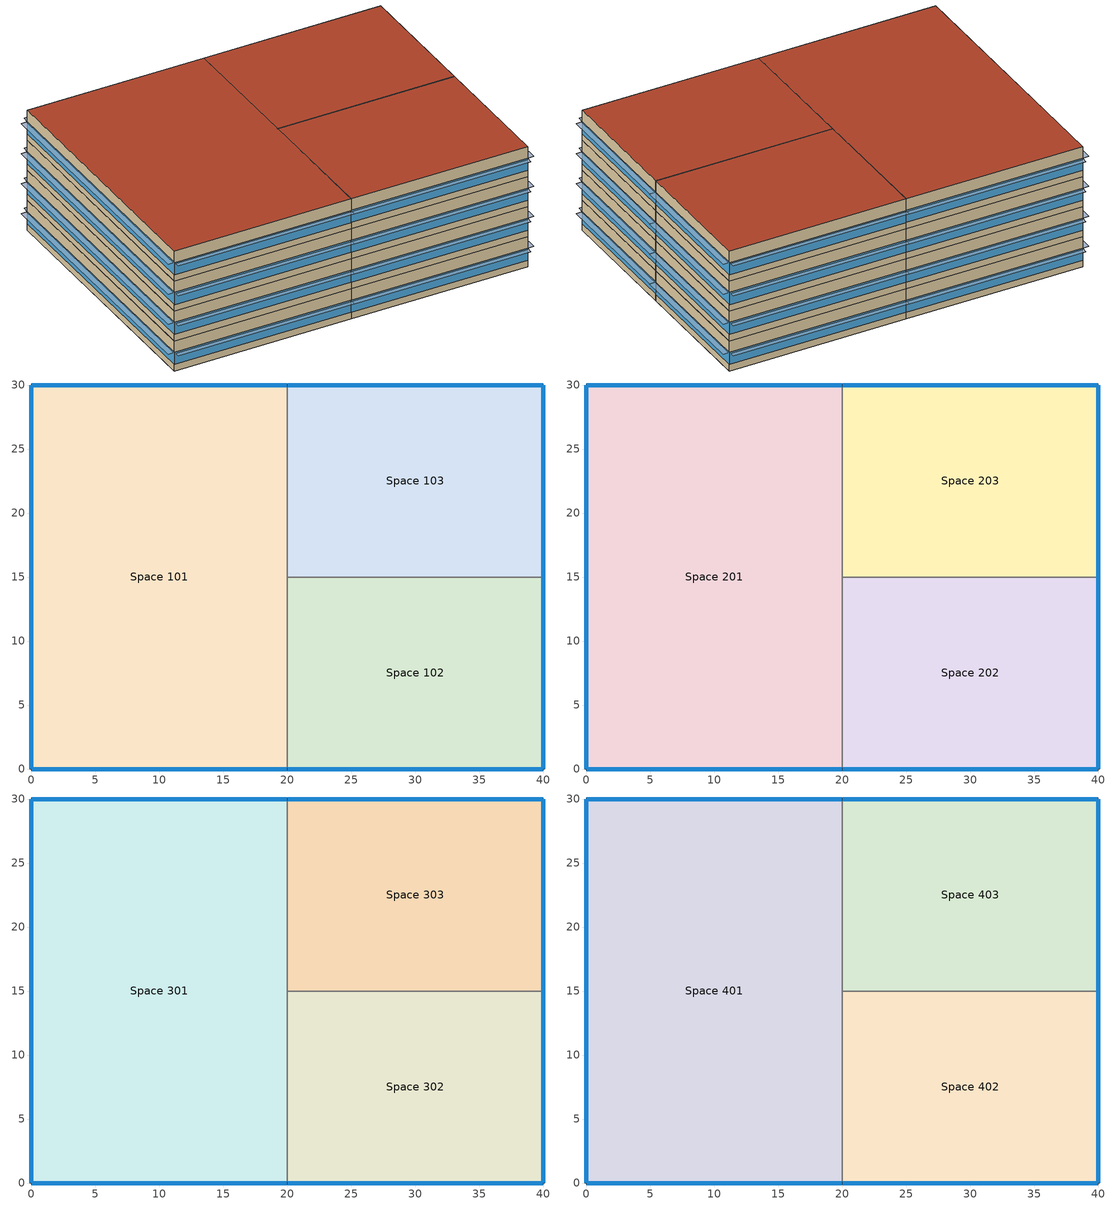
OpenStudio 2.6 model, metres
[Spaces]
Space 101
 floor ground: 20,30 20,0 0,0 0,30 z0
 wall outside: 20,30 0,30 0,0 20,0 z0:3.5
 wall to Space 103: 20,15 20,30 z0:3.5
 wall to Space 102: 20,0 20,15 z0:3.5
 window: 19.97,30 0.03,30 / 0.03,0 19.97,0 / 0,29.97 0,0.03 z0.76:2.16
Space 102
 floor ground: 40,15 40,0 20,0 20,15 z0
 wall outside: 20,0 40,0 40,15 z0:3.5
 wall to Space 103: 40,15 20,15 z0:3.5
 window: 20.03,0 39.97,0 / 40,0.03 40,14.97 z0.76:2.16
Space 103
 floor ground: 40,30 40,15 20,15 20,30 z0
 wall outside: 40,15 40,30 20,30 z0:3.5
 window: 40,15.03 40,29.97 / 39.97,30 20.03,30 z0.76:2.16
Space 201
 floor to Space 101: 20,30 20,0 0,0 0,30 z3.5
 wall outside: 20,30 0,30 0,0 20,0 z3.5:7
 wall to Space 203: 20,15 20,30 z3.5:7
 wall to Space 202: 20,0 20,15 z3.5:7
 window: 0,29.97 0,0.03 / 19.97,30 0.03,30 / 0.03,0 19.97,0 z4.26:5.66
Space 202
 floor to Space 102: 40,15 40,0 20,0 20,15 z3.5
 wall outside: 20,0 40,0 40,15 z3.5:7
 wall to Space 203: 40,15 20,15 z3.5:7
 window: 20.03,0 39.97,0 / 40,0.03 40,14.97 z4.26:5.66
Space 203
 floor to Space 103: 40,30 40,15 20,15 20,30 z3.5
 wall outside: 40,15 40,30 20,30 z3.5:7
 window: 39.97,30 20.03,30 / 40,15.03 40,29.97 z4.26:5.66
Space 301
 floor to Space 201: 20,30 20,0 0,0 0,30 z7
 wall outside: 20,30 0,30 0,0 20,0 z7:10.5
 wall to Space 303: 20,15 20,30 z7:10.5
 wall to Space 302: 20,0 20,15 z7:10.5
 window: 0.03,0 19.97,0 / 0,29.97 0,0.03 / 19.97,30 0.03,30 z7.76:9.16
Space 302
 floor to Space 202: 40,15 40,0 20,0 20,15 z7
 wall outside: 20,0 40,0 40,15 z7:10.5
 wall to Space 303: 40,15 20,15 z7:10.5
 window: 40,0.03 40,14.97 / 20.03,0 39.97,0 z7.76:9.16
Space 303
 floor to Space 203: 40,30 40,15 20,15 20,30 z7
 wall outside: 40,15 40,30 20,30 z7:10.5
 window: 39.97,30 20.03,30 / 40,15.03 40,29.97 z7.76:9.16
Space 401
 floor to Space 301: 20,30 20,0 0,0 0,30 z10.5
 wall outside: 20,30 0,30 0,0 20,0 z10.5:14
 wall to Space 403: 20,15 20,30 z10.5:14
 wall to Space 402: 20,0 20,15 z10.5:14
 window: 19.97,30 0.03,30 / 0.03,0 19.97,0 / 0,29.97 0,0.03 z11.26:12.66
 roof outside: 20,0 20,30 0,30 0,0 z14
Space 402
 floor to Space 302: 40,15 40,0 20,0 20,15 z10.5
 wall outside: 20,0 40,0 40,15 z10.5:14
 wall to Space 403: 40,15 20,15 z10.5:14
 window: 20.03,0 39.97,0 / 40,0.03 40,14.97 z11.26:12.66
 roof outside: 40,0 40,15 20,15 20,0 z14
Space 403
 floor to Space 303: 40,30 40,15 20,15 20,30 z10.5
 wall outside: 40,15 40,30 20,30 z10.5:14
 window: 40,15.03 40,29.97 / 39.97,30 20.03,30 z11.26:12.66
 roof outside: 40,15 40,30 20,30 20,15 z14
shading: 39.97,-0.7 39.97,0 20.03,0 20.03,-0.7 z12.66; 0,0.03 0,29.97 -0.7,29.97 -0.7,0.03 z2.16; 39.97,-0.7 39.97,0 20.03,0 20.03,-0.7 z5.66; 39.97,-0.7 39.97,0 20.03,0 20.03,-0.7 z2.16; 40.7,0.03 40.7,14.97 40,14.97 40,0.03 z9.16; 40.7,0.03 40.7,14.97 40,14.97 40,0.03 z12.66; 19.97,-0.7 19.97,0 0.03,0 0.03,-0.7 z2.16; 19.97,-0.7 19.97,0 0.03,0 0.03,-0.7 z9.16; 19.97,30 19.97,30.7 0.03,30.7 0.03,30 z2.16; 40.7,0.03 40.7,14.97 40,14.97 40,0.03 z2.16; 39.97,30 39.97,30.7 20.03,30.7 20.03,30 z5.66; 19.97,30 19.97,30.7 0.03,30.7 0.03,30 z12.66; 39.97,30 39.97,30.7 20.03,30.7 20.03,30 z12.66; 40.7,15.03 40.7,29.97 40,29.97 40,15.03 z5.66; 40.7,0.03 40.7,14.97 40,14.97 40,0.03 z5.66; 19.97,-0.7 19.97,0 0.03,0 0.03,-0.7 z12.66; 40.7,15.03 40.7,29.97 40,29.97 40,15.03 z2.16; 39.97,30 39.97,30.7 20.03,30.7 20.03,30 z9.16; 39.97,30 39.97,30.7 20.03,30.7 20.03,30 z2.16; 0,0.03 0,29.97 -0.7,29.97 -0.7,0.03 z5.66; 19.97,30 19.97,30.7 0.03,30.7 0.03,30 z5.66; 19.97,-0.7 19.97,0 0.03,0 0.03,-0.7 z5.66; 0,0.03 0,29.97 -0.7,29.97 -0.7,0.03 z12.66; 0,0.03 0,29.97 -0.7,29.97 -0.7,0.03 z9.16; 40.7,15.03 40.7,29.97 40,29.97 40,15.03 z9.16; 19.97,30 19.97,30.7 0.03,30.7 0.03,30 z9.16; 39.97,-0.7 39.97,0 20.03,0 20.03,-0.7 z9.16; 40.7,15.03 40.7,29.97 40,29.97 40,15.03 z12.66
[Building]
Building 1: Space Type=189.1-2009 - Office - OpenOffice - CZ4-8; Default Construction Set=189.1-2009 - CZ5 - Office
[Site]
MILAN: Latitude {deg}=45.62; Longitude {deg}=8.73; Time Zone {hr}=1; Elevation {m}=211
[ClimateZones]
Climate Zone Institution Name 1=ASHRAE; Climate Zone Document Name 1=ANSI/ASHRAE Standard 169; Climate Zone Document Year 1=2006; Climate Zone Institution Name 2=CEC; Climate Zone Document Name 2=California Climate Zone Descriptions; Climate Zone Document Year 2=1995
[SizingPeriod:DesignDay] Barometric Pressure {Pa}=98816; Sky Clearness=0; Rain Indicator=0; Snow Indicator=0; Day of Month=21; Daylight Saving Time Indicator=0; Dry-Bulb Temperature Range Modifier Type=DefaultMultipliers
Name | Maximum Dry-Bulb Temperature {C} | Daily Dry-Bulb Temperature Range {deltaC} | Humidity Indicating Conditions at Maximum Dry-Bulb | Wind Speed {m/s} | Wind Direction {deg} | Month | Day Type | Humidity Indicating Type | Solar Model Indicator | ASHRAE Taub | ASHRAE Taud
MILAN Ann Htg 99.6% Condns DB | -9.1 | 0 | -9.1 | 0.2 | 0 | 1 | WinterDesignDay | Wetbulb | ASHRAEClearSky
MILAN Ann Hum_n 99.6% Condns DP=>MCDB | -0.8 | 0 | -14.6 | 0.2 | 0 | 1 | WinterDesignDay | Dewpoint | ASHRAEClearSky
MILAN Ann Htg Wind 99.6% Condns WS=>MCDB | 7.2 | 0 | 7.2 | 9.9 | 0 | 1 | WinterDesignDay | Wetbulb | ASHRAEClearSky
MILAN Ann Clg .4% Condns DB=>MWB | 31.9 | 12 | 22.4 | 2 | 240 | 7 | SummerDesignDay | Wetbulb | ASHRAETau | 0.488 | 1.889
MILAN Ann Clg .4% Condns WB=>MDB | 29.5 | 12 | 24.3 | 2 | 240 | 7 | SummerDesignDay | Wetbulb | ASHRAETau | 0.488 | 1.889
MILAN Ann Clg .4% Condns DP=>MDB | 27.5 | 12 | 22.9 | 2 | 240 | 7 | SummerDesignDay | Dewpoint | ASHRAETau | 0.488 | 1.889
MILAN Ann Clg .4% Condns Enth=>MDB | 29.3 | 12 | 74500 | 2 | 240 | 7 | SummerDesignDay | Enthalpy | ASHRAETau | 0.488 | 1.889
[DefaultConstructionSet] Interior Partition Construction=Interior Partition
Name | Default Exterior Surface Constructions | Default Interior Surface Constructions | Default Ground Contact Surface Constructions | Default Exterior SubSurface Constructions | Default Interior SubSurface Constructions
189.1-2009 - CZ1 - Office | Default Surface Constructions 1 | Default Surface Constructions 2 | Default Surface Constructions 3 | Default Sub Surface Constructions 1 | Default Sub Surface Constructions 2
189.1-2009 - CZ5 - Office | Default Surface Constructions 13 | Default Surface Constructions 14 | Default Surface Constructions 15 | Default Sub Surface Constructions 9 | Default Sub Surface Constructions 10
[DefaultSurfaceConstructions]
Name | Floor Construction | Wall Construction | Roof Ceiling Construction
Default Surface Constructions 1 | ExtSlabCarpet 4in ClimateZone 1-8 | ASHRAE 189.1-2009 ExtWall Mass ClimateZone 1 | ASHRAE 189.1-2009 ExtRoof IEAD ClimateZone 1
Default Surface Constructions 2; Default Surface Constructions 14 | Interior Floor | Interior Wall | Interior Ceiling
Default Surface Constructions 3; Default Surface Constructions 15 | ExtSlabCarpet 4in ClimateZone 1-8 | ExtSlabCarpet 4in ClimateZone 1-8 | ExtSlabCarpet 4in ClimateZone 1-8
Default Surface Constructions 13 | ExtSlabCarpet 4in ClimateZone 1-8 | ASHRAE 189.1-2009 ExtWall Mass ClimateZone 5 | ASHRAE 189.1-2009 ExtRoof IEAD ClimateZone 2-5
[Construction]
ExtSlabCarpet 4in ClimateZone 1-8: MAT-CC05 4 HW CONCRETE, CP02 CARPET PAD
ASHRAE 189.1-2009 ExtWall Mass ClimateZone 1: 1IN Stucco, 8IN Concrete HW, Wall Insulation [31], 1/2IN Gypsum
ASHRAE 189.1-2009 ExtRoof IEAD ClimateZone 1: Roof Membrane, Roof Insulation [18], Metal Decking
Interior Floor: F16 Acoustic tile, F05 Ceiling air space resistance, M11 100mm lightweight concrete
Interior Wall: G01a 19mm gypsum board, F04 Wall air space resistance, G01a 19mm gypsum board
Interior Ceiling: M11 100mm lightweight concrete, F05 Ceiling air space resistance, F16 Acoustic tile
ASHRAE 189.1-2009 ExtWindow ClimateZone 1: Theoretical Glass [167]
Exterior Door: F08 Metal surface, I01 25mm insulation board
Interior Window: Clear 3mm
Interior Door; Interior Partition: G05 25mm wood
ASHRAE 189.1-2009 ExtRoof IEAD ClimateZone 2-5: Roof Membrane, Roof Insulation [21], Metal Decking
ASHRAE 189.1-2009 ExtWindow ClimateZone 4-5: Theoretical Glass [207]
ASHRAE 189.1-2009 ExtWall Mass ClimateZone 5: 1IN Stucco, 8IN Concrete HW, Wall Insulation [40], 1/2IN Gypsum
[Material] Thermal Absorptance=0.9
Name | Roughness | Thickness {m} | Conductivity {W/m-K} | Density {kg/m3} | Specific Heat {J/kg-K} | Solar Absorptance | Visible Absorptance
MAT-CC05 4 HW CONCRETE | Rough | 0.1016 | 1.311 | 2240 | 836.8 | 0.85 | 0.85
1IN Stucco | Smooth | 0.0253 | 0.6918 | 1858 | 837 | 0.92 | 0.92
8IN Concrete HW | MediumRough | 0.2033 | 1.7296 | 2243 | 837 | 0.65 | 0.65
Wall Insulation [31] | MediumRough | 0.0337 | 0.0432 | 91 | 837 | 0.5 | 0.5
1/2IN Gypsum | Smooth | 0.0127 | 0.16 | 784.9 | 830 | 0.4 | 0.4
Roof Membrane | VeryRough | 0.0095 | 0.16 | 1121.29 | 1460 | 0.7 | 0.7
Roof Insulation [18] | MediumRough | 0.1693 | 0.049 | 265 | 836.8 | 0.7 | 0.7
Metal Decking | MediumSmooth | 0.0015 | 45.006 | 7680 | 418.4 | 0.6 | 0.6
F16 Acoustic tile | MediumSmooth | 0.0191 | 0.06 | 368 | 590 | 0.3 | 0.3
M11 100mm lightweight concrete | MediumRough | 0.1016 | 0.53 | 1280 | 840 | 0.5 | 0.5
G01a 19mm gypsum board | MediumSmooth | 0.019 | 0.16 | 800 | 1090 | 0.4 | 0.4
F08 Metal surface | Smooth | 0.0008 | 45.28 | 7824 | 500 | 0.7 | 0.7
I01 25mm insulation board | MediumRough | 0.0254 | 0.03 | 43 | 1210 | 0.6 | 0.6
G05 25mm wood | MediumSmooth | 0.0254 | 0.15 | 608 | 1630 | 0.5 | 0.5
Roof Insulation [21] | MediumRough | 0.2105 | 0.049 | 265 | 836.8 | 0.7 | 0.7
Wall Insulation [40] | MediumRough | 0.0794 | 0.0432 | 91 | 837 | 0.5 | 0.5
[Material:NoMass]
CP02 CARPET PAD: Roughness=Smooth; Thermal Resistance {m2-K/W}=0.1; Thermal Absorptance=0.9; Solar Absorptance=0.8; Visible Absorptance=0.8
[Material:AirGap]
Name | Thermal Resistance {m2-K/W}
F05 Ceiling air space resistance | 0.18
F04 Wall air space resistance | 0.15
[DefaultSubSurfaceConstructions]
Name | Fixed Window Construction | Operable Window Construction | Door Construction | Glass Door Construction | Tubular Daylight Dome Construction | Tubular Daylight Diffuser Construction
Default Sub Surface Constructions 1 | ASHRAE 189.1-2009 ExtWindow ClimateZone 1 | ASHRAE 189.1-2009 ExtWindow ClimateZone 1 | Exterior Door | Interior Door | Interior Window | Interior Window
Default Sub Surface Constructions 2; Default Sub Surface Constructions 10 | Interior Window | Interior Window | Interior Door
Default Sub Surface Constructions 9 | ASHRAE 189.1-2009 ExtWindow ClimateZone 4-5 | ASHRAE 189.1-2009 ExtWindow ClimateZone 4-5 | Exterior Door |  | Interior Window | Interior Window
[WindowMaterial:Glazing] Optical Data Type=SpectralAverage; Thickness {m}=0.003; Back Side Solar Reflectance at Normal Incidence=0; Back Side Visible Reflectance at Normal Incidence=0; Infrared Transmittance at Normal Incidence=0; Dirt Correction Factor for Solar and Visible Transmittance=1; Solar Diffusing=No
Name | Solar Transmittance at Normal Incidence | Front Side Solar Reflectance at Normal Incidence | Visible Transmittance at Normal Incidence | Front Side Visible Reflectance at Normal Incidence | Front Side Infrared Hemispherical Emissivity | Back Side Infrared Hemispherical Emissivity | Conductivity {W/m-K}
Theoretical Glass [167] | 0.2374 | 0.7126 | 0.2512 | 0.6988 | 0.985 | 0.985 | 2.1073
Clear 3mm | 0.837 | 0.075 | 0.898 | 0.081 | 0.84 | 0.84 | 0.9
Theoretical Glass [207] | 0.3311 | 0.6189 | 0.44 | 0.51 | 0.9 | 0.9 | 0.0133
[WindowMaterial:Blind]
Window Material Blind 1: Slat Width {m}=0.025; Slat Separation {m}=0.01875; Front Side Slat Beam Solar Reflectance=0.5; Back Side Slat Beam Solar Reflectance=0.5; Front Side Slat Diffuse Solar Reflectance=0.5; Back Side Slat Diffuse Solar Reflectance=0.5; Slat Beam Visible Transmittance=0
[SpaceType] Standards Building Type=Office
Name | Default Schedule Set | Design Specification Outdoor Air Object | Standards Space Type
189.1-2009 - Office - BreakRoom - CZ1-3 | 189.1-2009 - Office - BreakRoom - CZ1-3 Schedule Set | 189.1-2009 - Office - BreakRoom - CZ1-3 Ventilation | BreakRoom
189.1-2009 - Office - ClosedOffice - CZ1-3 | 189.1-2009 - Office - ClosedOffice - CZ1-3 Schedule Set | 189.1-2009 - Office - ClosedOffice - CZ1-3 Ventilation | ClosedOffice
189.1-2009 - Office - Lobby - CZ1-3 | 189.1-2009 - Office - Lobby - CZ1-3 Schedule Set | 189.1-2009 - Office - Lobby - CZ1-3 Ventilation | Lobby
189.1-2009 - Office - OpenOffice - CZ1-3 | 189.1-2009 - Office - OpenOffice - CZ1-3 Schedule Set | 189.1-2009 - Office - OpenOffice - CZ1-3 Ventilation | OpenOffice
189.1-2009 - Office - OpenOffice - CZ4-8 | 189.1-2009 - Office - OpenOffice - CZ4-8 Schedule Set | 189.1-2009 - Office - OpenOffice - CZ4-8 Ventilation | OpenOffice
[DefaultScheduleSet] People Activity Level Schedule=Office Activity; Lighting Schedule=Office Bldg Light; Electric Equipment Schedule=Office Bldg Equip; Infiltration Schedule=Office Infil Quarter On
Name | Number of People Schedule
189.1-2009 - Office - BreakRoom - CZ1-3 Schedule Set; 189.1-2009 - Office - Lobby - CZ1-3 Schedule Set | Office Misc Occ
189.1-2009 - Office - ClosedOffice - CZ1-3 Schedule Set; 189.1-2009 - Office - OpenOffice - CZ1-3 Schedule Set; 189.1-2009 - Office - OpenOffice - CZ4-8 Schedule Set | Office Work Occ
[Lights:Definition] Design Level Calculation Method=Watts/Area
Name | Watts per Space Floor Area {W/m2}
189.1-2009 - Office - BreakRoom - CZ1-3 Lights Definition | 11.625
189.1-2009 - Office - ClosedOffice - CZ1-3 Lights Definition; 189.1-2009 - Office - OpenOffice - CZ1-3 Lights Definition; 189.1-2009 - Office - OpenOffice - CZ4-8 Lights Definition | 10.6563
189.1-2009 - Office - Lobby - CZ1-3 Lights Definition | 12.5938
[Lights]
Name | Lights Definition | Space or SpaceType
189.1-2009 - Office - BreakRoom - CZ1-3 Lights | 189.1-2009 - Office - BreakRoom - CZ1-3 Lights Definition | 189.1-2009 - Office - BreakRoom - CZ1-3
189.1-2009 - Office - ClosedOffice - CZ1-3 Lights | 189.1-2009 - Office - ClosedOffice - CZ1-3 Lights Definition | 189.1-2009 - Office - ClosedOffice - CZ1-3
189.1-2009 - Office - Lobby - CZ1-3 Lights | 189.1-2009 - Office - Lobby - CZ1-3 Lights Definition | 189.1-2009 - Office - Lobby - CZ1-3
189.1-2009 - Office - OpenOffice - CZ1-3 Lights | 189.1-2009 - Office - OpenOffice - CZ1-3 Lights Definition | 189.1-2009 - Office - OpenOffice - CZ1-3
189.1-2009 - Office - OpenOffice - CZ4-8 Lights | 189.1-2009 - Office - OpenOffice - CZ4-8 Lights Definition | 189.1-2009 - Office - OpenOffice - CZ4-8
[DesignSpecification:OutdoorAir] Outdoor Air Method=Sum
Name | Outdoor Air Flow per Person {m3/s-person}
189.1-2009 - Office - BreakRoom - CZ1-3 Ventilation; 189.1-2009 - Office - Lobby - CZ1-3 Ventilation | 0.00707921
189.1-2009 - Office - ClosedOffice - CZ1-3 Ventilation; 189.1-2009 - Office - OpenOffice - CZ1-3 Ventilation; 189.1-2009 - Office - OpenOffice - CZ4-8 Ventilation | 0.00943895
[People:Definition] Number of People Calculation Method=People/Area; Fraction Radiant=0.3
Name | People per Space Floor Area {person/m2}
189.1-2009 - Office - BreakRoom - CZ1-3 People Definition | 0.538196
189.1-2009 - Office - ClosedOffice - CZ1-3 People Definition | 0.0511286
189.1-2009 - Office - Lobby - CZ1-3 People Definition | 0.107639
189.1-2009 - Office - OpenOffice - CZ1-3 People Definition; 189.1-2009 - Office - OpenOffice - CZ4-8 People Definition | 0.0565105
[People]
Name | People Definition | Space or SpaceType
189.1-2009 - Office - BreakRoom - CZ1-3 People | 189.1-2009 - Office - BreakRoom - CZ1-3 People Definition | 189.1-2009 - Office - BreakRoom - CZ1-3
189.1-2009 - Office - ClosedOffice - CZ1-3 People | 189.1-2009 - Office - ClosedOffice - CZ1-3 People Definition | 189.1-2009 - Office - ClosedOffice - CZ1-3
189.1-2009 - Office - Lobby - CZ1-3 People | 189.1-2009 - Office - Lobby - CZ1-3 People Definition | 189.1-2009 - Office - Lobby - CZ1-3
189.1-2009 - Office - OpenOffice - CZ1-3 People | 189.1-2009 - Office - OpenOffice - CZ1-3 People Definition | 189.1-2009 - Office - OpenOffice - CZ1-3
189.1-2009 - Office - OpenOffice - CZ4-8 People | 189.1-2009 - Office - OpenOffice - CZ4-8 People Definition | 189.1-2009 - Office - OpenOffice - CZ4-8
[SpaceInfiltration:DesignFlowRate] Design Flow Rate Calculation Method=Flow/ExteriorArea
Name | Space or SpaceType | Flow per Exterior Surface Area {m3/s-m2}
189.1-2009 - Office - BreakRoom - CZ1-3 Infiltration | 189.1-2009 - Office - BreakRoom - CZ1-3 | 0.00030226
189.1-2009 - Office - ClosedOffice - CZ1-3 Infiltration | 189.1-2009 - Office - ClosedOffice - CZ1-3 | 0.00030226
189.1-2009 - Office - Lobby - CZ1-3 Infiltration | 189.1-2009 - Office - Lobby - CZ1-3 | 0.00030226
189.1-2009 - Office - OpenOffice - CZ1-3 Infiltration | 189.1-2009 - Office - OpenOffice - CZ1-3 | 0.00030226
189.1-2009 - Office - OpenOffice - CZ4-8 Infiltration | 189.1-2009 - Office - OpenOffice - CZ4-8 | 0.000226568
[ElectricEquipment:Definition] Design Level Calculation Method=Watts/Area
Name | Watts per Space Floor Area {W/m2}
189.1-2009 - Office - BreakRoom - CZ1-3 Electric Equipment Definition | 48.007
189.1-2009 - Office - ClosedOffice - CZ1-3 Electric Equipment Definition | 6.8889
189.1-2009 - Office - Lobby - CZ1-3 Electric Equipment Definition | 0.753474
189.1-2009 - Office - OpenOffice - CZ1-3 Electric Equipment Definition; 189.1-2009 - Office - OpenOffice - CZ4-8 Electric Equipment Definition | 7.64238
[ElectricEquipment]
Name | Electric Equipment Definition | Space or SpaceType
189.1-2009 - Office - BreakRoom - CZ1-3 Electric Equipment | 189.1-2009 - Office - BreakRoom - CZ1-3 Electric Equipment Definition | 189.1-2009 - Office - BreakRoom - CZ1-3
189.1-2009 - Office - ClosedOffice - CZ1-3 Electric Equipment | 189.1-2009 - Office - ClosedOffice - CZ1-3 Electric Equipment Definition | 189.1-2009 - Office - ClosedOffice - CZ1-3
189.1-2009 - Office - Lobby - CZ1-3 Electric Equipment | 189.1-2009 - Office - Lobby - CZ1-3 Electric Equipment Definition | 189.1-2009 - Office - Lobby - CZ1-3
189.1-2009 - Office - OpenOffice - CZ1-3 Electric Equipment | 189.1-2009 - Office - OpenOffice - CZ1-3 Electric Equipment Definition | 189.1-2009 - Office - OpenOffice - CZ1-3
189.1-2009 - Office - OpenOffice - CZ4-8 Electric Equipment | 189.1-2009 - Office - OpenOffice - CZ4-8 Electric Equipment Definition | 189.1-2009 - Office - OpenOffice - CZ4-8
[ThermostatSetpoint:DualSetpoint] Heating Setpoint Temperature Schedule=Medium Office HtgSetp; Cooling Setpoint Temperature Schedule=Medium Office ClgSetp
Thermal Zone 1 Thermostat; Thermal Zone 3 Thermostat 1; Thermal Zone 2 Thermostat 1; Thermal Zone 4 Thermostat 1
[ShadingControl]
Shading Control 1: Shading Type=InteriorBlind; Shading Device Material=Window Material Blind 1
[BuildingStory] Nominal Floor to Floor Height {m}=3.5
Name | Nominal Z Coordinate {m}
Building Story 1; Building Story 5 | 0
Building Story 2; Building Story 6 | 3.5
Building Story 3; Building Story 7 | 7
Building Story 4; Building Story 8 | 10.5
[Space] Default Construction Set=189.1-2009 - CZ1 - Office
Name | Space Type | Building Story | Thermal Zone
Space 101 | 189.1-2009 - Office - Lobby - CZ1-3 | Building Story 1 | Thermal Zone 1
Space 102; Space 103 | 189.1-2009 - Office - BreakRoom - CZ1-3 | Building Story 1 | Thermal Zone 2
Space 201; Space 202 | 189.1-2009 - Office - OpenOffice - CZ1-3 | Building Story 2 | Thermal Zone 4
Space 203 | 189.1-2009 - Office - ClosedOffice - CZ1-3 | Building Story 2 | Thermal Zone 3
Space 301; Space 302; Space 303 | 189.1-2009 - Office - OpenOffice - CZ1-3 | Building Story 3 | Thermal Zone 4
Space 401 | 189.1-2009 - Office - OpenOffice - CZ1-3 | Building Story 4 | Thermal Zone 4
Space 402; Space 403 | 189.1-2009 - Office - BreakRoom - CZ1-3 | Building Story 4 | Thermal Zone 2
[ThermalZone] Use Ideal Air Loads=Yes
Name | Thermostat
Thermal Zone 1 | Thermal Zone 1 Thermostat
Thermal Zone 2 | Thermal Zone 2 Thermostat 1
Thermal Zone 3 | Thermal Zone 3 Thermostat 1
Thermal Zone 4 | Thermal Zone 4 Thermostat 1
[Sizing:Zone] Zone Cooling Design Supply Air Temperature Input Method=SupplyAirTemperature; Zone Cooling Design Supply Air Temperature {C}=14; Zone Cooling Design Supply Air Temperature Difference {deltaC}=11.11; Zone Heating Design Supply Air Temperature Input Method=SupplyAirTemperature; Zone Heating Design Supply Air Temperature {C}=40; Zone Heating Design Supply Air Temperature Difference {deltaC}=11.11; Zone Cooling Design Supply Air Humidity Ratio {kg-H2O/kg-air}=0.0085; Zone Heating Design Supply Air Humidity Ratio {kg-H2O/kg-air}=0.008; Cooling Design Air Flow Method=DesignDay; Heating Design Air Flow Method=DesignDay; Account for Dedicated Outdoor Air System=No; Dedicated Outdoor Air System Control Strategy=NeutralSupplyAir; Dedicated Outdoor Air Low Setpoint Temperature for Design {C}=autosize; Dedicated Outdoor Air High Setpoint Temperature for Design {C}=autosize
Thermal Zone 1; Thermal Zone 2; Thermal Zone 3; Thermal Zone 4
[Schedule:Ruleset]
Name | Default Day Schedule | Summer Design Day Schedule | Winter Design Day Schedule
Office Bldg Light | Office Bldg Light Default Schedule | Office Bldg Light Summer Design Day | Office Bldg Light Winter Design Day
Office Misc Occ | Office Bldg Occ Default Schedule 1 | Office Bldg Occ Summer Design Day 1 | Office Bldg Occ Winter Design Day 1
Office Activity | Office Activity Default Schedule | Office Activity Summer Design Day | Office Activity Winter Design Day
Office Infil Quarter On | Office Infil Quarter On Default Schedule | Office Infil Quarter On Summer Design Day | Office Infil Quarter On Winter Design Day
Office Bldg Equip | Office Bldg Equip Default Schedule | Office Bldg Equip Summer Design Day | Office Bldg Equip Winter Design Day
Medium Office HtgSetp | Medium Office HtgSetp Default Schedule | Medium Office HtgSetp Summer Design Day | Medium Office HtgSetp Winter Design Day
Medium Office ClgSetp | Medium Office ClgSetp Default Schedule | Medium Office ClgSetp Summer Design Day | Medium Office ClgSetp Winter Design Day
Office Work Occ | Office Bldg Occ Default Schedule | Office Bldg Occ Summer Design Day | Office Bldg Occ Winter Design Day
[Schedule:Day]
Office Bldg Light Default Schedule: 5, 0, 0.05, 7, 0, 0.1, 8, 0, 0.3, 17, 0, 0.9, 18, 0, 0.7, 20, 0, 0.5, 22, 0, 0.3, 23, 0, 0.1, 24, 0, 0.05
Office Bldg Light Summer Design Day; Office Infil Quarter On Rule 1 Day Schedule; Office Bldg Equip Summer Design Day: 24, 0, 1
Office Bldg Light Winter Design Day; Office Bldg Occ Winter Design Day 1; Office Bldg Occ Rule 1 Day Schedule 1; Office Bldg Equip Winter Design Day; Office Bldg Occ Winter Design Day; Office Bldg Occ Rule 1 Day Schedule: 24, 0, 0
Office Bldg Light Rule 1 Day Schedule: 24, 0, 0.05
Office Bldg Light Rule 2 Day Schedule: 6, 0, 0.05, 8, 0, 0.1, 14, 0, 0.5, 17, 0, 0.15, 24, 0, 0.05
Office Bldg Occ Default Schedule 1: 6, 0, 0, 7, 0, 0.1, 8, 0, 0.2, 20, 0, 0.4, 22, 0, 0.1, 24, 0, 0.05
Office Bldg Occ Summer Design Day 1; Office Bldg Occ Summer Design Day: 6, 0, 0, 22, 0, 1, 24, 0, 0.05
Office Bldg Occ Rule 2 Day Schedule 1: 6, 0, 0, 8, 0, 0.1, 14, 0, 0.25, 17, 0, 0.1, 24, 0, 0
Office Activity Default Schedule; Office Activity Summer Design Day; Office Activity Winter Design Day: 24, 0, 132
Office Infil Quarter On Default Schedule; Office Infil Quarter On Summer Design Day: 6, 0, 1, 22, 0, 0.25, 24, 0, 1
Office Infil Quarter On Winter Design Day; Office Infil Quarter On Rule 2 Day Schedule: 6, 0, 1, 18, 0, 0.25, 24, 0, 1
Office Bldg Equip Default Schedule: 8, 0, 0.4, 12, 0, 0.9, 13, 0, 0.8, 17, 0, 0.9, 18, 0, 0.8, 20, 0, 0.6, 22, 0, 0.5, 24, 0, 0.4
Office Bldg Equip Rule 1 Day Schedule: 24, 0, 0.3
Office Bldg Equip Rule 2 Day Schedule: 6, 0, 0.3, 8, 0, 0.4, 14, 0, 0.5, 17, 0, 0.35, 24, 0, 0.3
Medium Office HtgSetp Default Schedule: 6, 0, 15.6, 22, 0, 21, 24, 0, 15.6
Medium Office HtgSetp Summer Design Day; Medium Office HtgSetp Rule 1 Day Schedule: 24, 0, 15.6
Medium Office HtgSetp Winter Design Day: 24, 0, 21
Medium Office HtgSetp Rule 2 Day Schedule: 6, 0, 15.6, 18, 0, 21, 24, 0, 15.6
Medium Office ClgSetp Default Schedule; Medium Office ClgSetp Summer Design Day: 6, 0, 26.7, 22, 0, 24, 24, 0, 26.7
Medium Office ClgSetp Winter Design Day; Medium Office ClgSetp Rule 1 Day Schedule: 24, 0, 26.7
Medium Office ClgSetp Rule 2 Day Schedule: 6, 0, 26.7, 18, 0, 24, 24, 0, 26.7
Office Bldg Occ Default Schedule: 6, 0, 0, 7, 0, 0.1, 8, 0, 0.2, 12, 0, 0.85, 13, 0, 0.5, 17, 0, 0.85, 18, 0, 0.7, 20, 0, 0.4, 22, 0, 0.1, 24, 0, 0.05
Office Bldg Occ Rule 2 Day Schedule: 6, 0, 0, 8, 0, 0.1, 14, 0, 0.4, 17, 0, 0.1, 24, 0, 0
[Schedule:Rule] Apply Monday=No; Apply Tuesday=No; Apply Wednesday=No; Apply Thursday=No; Apply Friday=No; Date Specification Type=DateRange; Start Month=1; Start Day=1; End Month=12; End Day=31
Name | Schedule Ruleset | Rule Order | Day Schedule | Apply Sunday | Apply Saturday
Office Bldg Light Rule 1 | Office Bldg Light | 0 | Office Bldg Light Rule 1 Day Schedule | Yes | No
Office Bldg Light Rule 2 | Office Bldg Light | 1 | Office Bldg Light Rule 2 Day Schedule | No | Yes
Office Misc Occ Rule 1 | Office Misc Occ | 0 | Office Bldg Occ Rule 1 Day Schedule 1 | Yes | No
Office Misc Occ Rule 2 | Office Misc Occ | 1 | Office Bldg Occ Rule 2 Day Schedule 1 | No | Yes
Office Infil Quarter On Rule 1 | Office Infil Quarter On | 0 | Office Infil Quarter On Rule 1 Day Schedule | Yes | No
Office Infil Quarter On Rule 2 | Office Infil Quarter On | 1 | Office Infil Quarter On Rule 2 Day Schedule | No | Yes
Office Bldg Equip Rule 1 | Office Bldg Equip | 0 | Office Bldg Equip Rule 1 Day Schedule | Yes | No
Office Bldg Equip Rule 2 | Office Bldg Equip | 1 | Office Bldg Equip Rule 2 Day Schedule | No | Yes
Medium Office HtgSetp Rule 1 | Medium Office HtgSetp | 0 | Medium Office HtgSetp Rule 1 Day Schedule | Yes | No
Medium Office HtgSetp Rule 2 | Medium Office HtgSetp | 1 | Medium Office HtgSetp Rule 2 Day Schedule | No | Yes
Medium Office ClgSetp Rule 1 | Medium Office ClgSetp | 0 | Medium Office ClgSetp Rule 1 Day Schedule | Yes | No
Medium Office ClgSetp Rule 2 | Medium Office ClgSetp | 1 | Medium Office ClgSetp Rule 2 Day Schedule | No | Yes
Office Work Occ Rule 1 | Office Work Occ | 0 | Office Bldg Occ Rule 1 Day Schedule | Yes | No
Office Work Occ Rule 2 | Office Work Occ | 1 | Office Bldg Occ Rule 2 Day Schedule | No | Yes
